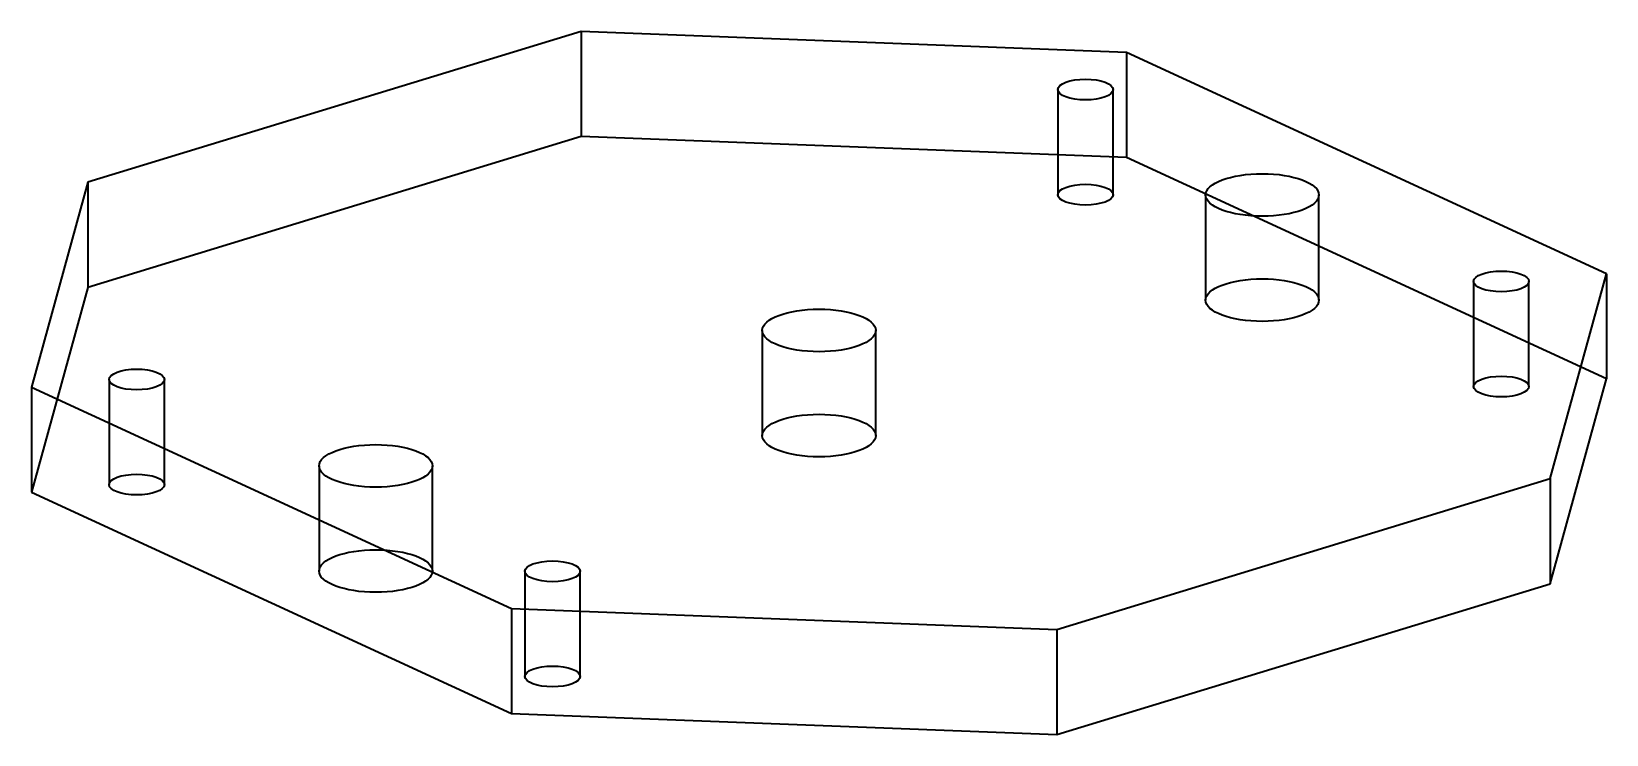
# Model space of a CAD drawing. Header units: millimetres. Extents: x -44.1 to 44.1, y -16.7 to 22.6.
import ezdxf

# ---------------------------------------------------------------- set-up
doc = ezdxf.new("R2010")
doc.units = ezdxf.units.MM
doc.layers.add('1', color=7, linetype='Continuous', true_color=0xffffff)

msp = doc.modelspace()

# ---------------------------------------------------------------- linework, layer by layer
at = {"layer": '1', "color": 123, "linetype": 'Continuous', "lineweight": 35}
for p, q in [((-13.3243, 22.622256), (-40.945535, 14.183094)), ((-13.3243, 22.622256), (-13.3243, 16.736726)), ((17.222677, 21.451405), (-13.3243, 22.622256)), ((44.096623, 9.054644), (17.222677, 21.451405)), ((17.222677, 21.451405), (17.222677, 15.565875)), ((13.37107, 19.371209), (13.37107, 13.485679)), ((16.47107, 13.485679), (16.47107, 19.371209)), ((-13.3243, 16.736726), (-40.945535, 8.297564)), ((17.222677, 15.565875), (-13.3243, 16.736726)), ((44.096623, 3.169114), (17.222677, 15.565875)), ((-40.945535, 14.183094), (-44.096623, 2.716416)), ((-40.945535, 14.183094), (-40.945535, 8.297564)), ((21.644347, 13.468627), (21.644347, 7.583097)), ((27.994347, 7.583097), (27.994347, 13.468627)), ((40.945535, -2.412034), (44.096623, 9.054644)), ((44.096623, 9.054644), (44.096623, 3.169114)), ((-40.945535, 8.297564), (-44.096623, -3.169114)), ((36.65363, 8.631129), (36.65363, 2.745599)), ((39.75363, 2.745599), (39.75363, 8.631129)), ((-3.175, 5.88553), (-3.175, 0)), ((3.175, 0), (3.175, 5.88553)), ((-44.096623, 2.716416), (-44.096623, -3.169114)), ((-44.096623, 2.716416), (-17.222677, -9.680345)), ((-39.75363, 3.139931), (-39.75363, -2.745599)), ((-36.65363, -2.745599), (-36.65363, 3.139931)), ((40.945535, -8.297564), (44.096623, 3.169114)), ((-27.994347, -1.697567), (-27.994347, -7.583097)), ((-21.644347, -7.583097), (-21.644347, -1.697567)), ((13.3243, -10.851196), (40.945535, -2.412034)), ((40.945535, -2.412034), (40.945535, -8.297564)), ((-44.096623, -3.169114), (-17.222677, -15.565875)), ((-16.47107, -7.600149), (-16.47107, -13.485679)), ((-13.37107, -13.485679), (-13.37107, -7.600149)), ((13.3243, -16.736726), (40.945535, -8.297564)), ((-17.222677, -9.680345), (-17.222677, -15.565875)), ((-17.222677, -9.680345), (13.3243, -10.851196)), ((13.3243, -10.851196), (13.3243, -16.736726)), ((-17.222677, -15.565875), (13.3243, -16.736726))]:
    msp.add_line(p, q, dxfattribs=at)
for centre, major_axis in [((14.92107, 19.371209), (-1.55, 0)), ((24.819347, 13.468627), (-3.175, 0)), ((14.92107, 13.485679), (-1.55, 0)), ((38.20363, 8.631129), (-1.55, 0)), ((24.819347, 7.583097), (-3.175, 0)), ((0, 5.88553), (-3.175, 0)), ((-38.20363, 3.139931), (-1.55, 0)), ((38.20363, 2.745599), (-1.55, 0)), ((0, 0), (-3.175, 0)), ((-24.819347, -1.697567), (-3.175, 0)), ((-38.20363, -2.745599), (-1.55, 0)), ((-24.819347, -7.583097), (-3.175, 0)), ((-14.92107, -7.600149), (-1.55, 0)), ((-14.92107, -13.485679), (-1.55, 0))]:
    msp.add_ellipse(centre, major_axis=major_axis, ratio=0.375419, dxfattribs=at)

doc.saveas('drawing.dxf')
